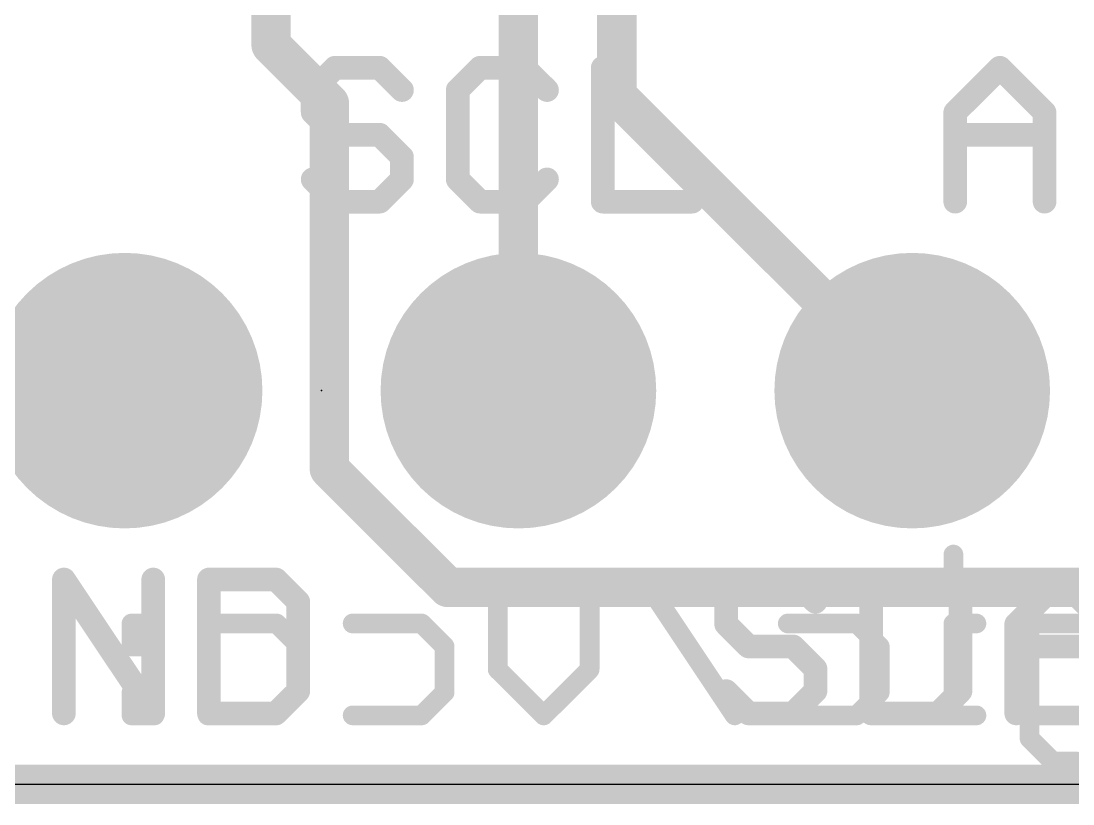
# Model space of a CAD drawing. Extents: x -0.1 to 25.5, y -0.1 to 17.9.
# Drawn here: x 10.76 to 17.55, y -0.13 to 4.92 of the extents above; entities that cross this region are included whole.
import ezdxf

# ---------------------------------------------------------------- set-up
doc = ezdxf.new("R2010")
doc.units = 0
for name, color, linetype in [('1', 12, 'CONTINUOUS'), ('16', 5, 'CONTINUOUS'), ('17', 110, 'CONTINUOUS'), ('20', 53, 'CONTINUOUS'), ('21', 40, 'CONTINUOUS'), ('22', 6, 'CONTINUOUS'), ('23', 40, 'CONTINUOUS')]:
    doc.layers.add(name, color=color, linetype=linetype)

# ---------------------------------------------------------------- blocks, each defined once
blk = doc.blocks.new('ROUNDP')
at = {"const_width": 0.5}
blk.add_lwpolyline([(0, -0.25, 1), (0, 0.25, 1), (0, -0.25)], format="xyb", dxfattribs=at)

msp = doc.modelspace()

# ---------------------------------------------------------------- linework, layer by layer
at = {"layer": '1', "const_width": 0.254}
for points in [[(14.605, 7.366), (14.605, 4.445)], [(12.375, 6.69), (12.375, 4.77)], [(13.97, 6.395), (13.97, 2.54)], [(12.375, 4.77), (12.7508, 4.3942)], [(14.605, 4.445), (16.51, 2.54)], [(12.7508, 4.3942), (12.7508, 2.035)], [(12.7508, 2.035), (13.5158, 1.27)], [(13.5158, 1.27), (18.034, 1.27)], [(25.4, 0), (0, 0)]]:
    msp.add_lwpolyline(points, dxfattribs=at)
at = {"layer": '1', "const_width": 0.127}
for points in [[(12.4199, 4.8149, 1), (12.3301, 4.7251)], [(12.3115, 4.77, 1), (12.4385, 4.77)], [(14.6499, 4.4899, 1), (14.5601, 4.4001)], [(12.8143, 4.3942, 1), (12.6873, 4.3942)], [(12.7059, 4.3493, 1), (12.7957, 4.4391)], [(14.5415, 4.445, 1), (14.6685, 4.445)], [(16.4651, 2.4951, 1), (16.5549, 2.5849)], [(13.9065, 2.54, 1), (14.0335, 2.54)], [(12.7957, 2.0799, 1), (12.7059, 1.9901)], [(12.6873, 2.035, 1), (12.8143, 2.035)], [(13.5158, 1.3335, 1), (13.5158, 1.2065)], [(13.4709, 1.2251, 1), (13.5607, 1.3149)]]:
    msp.add_lwpolyline(points, format="xyb", dxfattribs=at)
at = {"layer": '16', "const_width": 0.254}
for points in [[(13.97, 6.096), (13.97, 2.54)], [(25.4, 0), (0, 0)]]:
    msp.add_lwpolyline(points, dxfattribs=at)
at = {"layer": '16', "const_width": 0.127}
msp.add_lwpolyline([(13.9065, 2.54, 1), (14.0335, 2.54)], format="xyb", dxfattribs=at)
at = {"layer": '20'}
msp.add_line((2.54, 0), (22.86, 0), dxfattribs=at)
at = {"layer": '21', "const_width": 0.1524}
for points in [[(12.787, 4.6235), (12.6429, 4.4795)], [(13.0751, 4.6235), (12.787, 4.6235)], [(13.2191, 4.4795), (13.0751, 4.6235)], [(13.7225, 4.6235), (13.5784, 4.4795)], [(14.0106, 4.6235), (13.7225, 4.6235)], [(14.1547, 4.4795), (14.0106, 4.6235)], [(14.514, 4.6235), (14.514, 3.7592)], [(16.7874, 4.3354), (17.0755, 4.6235)], [(17.0755, 4.6235), (17.3636, 4.3354)], [(12.6429, 4.4795), (12.6429, 4.3354)], [(13.5784, 4.4795), (13.5784, 3.9033)], [(12.6429, 4.3354), (12.787, 4.1914)], [(16.7874, 3.7592), (16.7874, 4.3354)], [(17.3636, 4.3354), (17.3636, 3.7592)], [(12.787, 4.1914), (13.0751, 4.1914)], [(13.0751, 4.1914), (13.2191, 4.0473)], [(16.7874, 4.1914), (17.3636, 4.1914)], [(13.2191, 4.0473), (13.2191, 3.9033)], [(12.787, 3.7592), (12.6429, 3.9033)], [(13.2191, 3.9033), (13.0751, 3.7592)], [(13.5784, 3.9033), (13.7225, 3.7592)], [(14.0106, 3.7592), (14.1547, 3.9033)], [(13.0751, 3.7592), (12.787, 3.7592)], [(13.7225, 3.7592), (14.0106, 3.7592)], [(14.514, 3.7592), (15.0902, 3.7592)], [(11.0384, 0.4572), (11.0384, 1.3215)], [(11.0384, 1.3215), (11.6147, 0.4572)], [(11.6147, 0.4572), (11.6147, 1.3215)], [(11.974, 1.3215), (11.974, 0.4572)], [(12.4061, 1.3215), (11.974, 1.3215)], [(12.5502, 1.1775), (12.4061, 1.3215)], [(15.454, 1.3215), (15.3099, 1.1775)], [(15.7421, 1.3215), (15.454, 1.3215)], [(15.8861, 1.1775), (15.7421, 1.3215)], [(16.2454, 1.3215), (16.2454, 0.4572)], [(16.6776, 1.3215), (16.2454, 1.3215)], [(16.8217, 1.1775), (16.6776, 1.3215)], [(17.181, 1.0334), (17.4691, 1.3215)], [(17.4691, 1.3215), (17.7572, 1.0334)], [(12.5502, 0.6013), (12.5502, 1.1775)], [(15.3099, 1.1775), (15.3099, 1.0334)], [(16.8217, 0.6013), (16.8217, 1.1775)], [(15.3099, 1.0334), (15.454, 0.8894)], [(17.181, 0.4572), (17.181, 1.0334)], [(15.454, 0.8894), (15.7421, 0.8894)], [(15.7421, 0.8894), (15.8861, 0.7453)], [(17.181, 0.8894), (17.7572, 0.8894)], [(15.8861, 0.7453), (15.8861, 0.6013)], [(12.4061, 0.4572), (12.5502, 0.6013)], [(15.454, 0.4572), (15.3099, 0.6013)], [(15.8861, 0.6013), (15.7421, 0.4572)], [(16.6776, 0.4572), (16.8217, 0.6013)], [(11.974, 0.4572), (12.4061, 0.4572)], [(15.7421, 0.4572), (15.454, 0.4572)], [(16.2454, 0.4572), (16.6776, 0.4572)]]:
    msp.add_lwpolyline(points, dxfattribs=at)
at = {"layer": '21', "const_width": 0.0762}
for points in [[(12.787, 4.6616, 1), (12.787, 4.5854)], [(12.8139, 4.5966, 1), (12.76, 4.6505)], [(13.102, 4.6505, 1), (13.0481, 4.5966)], [(13.0751, 4.5854, 1), (13.0751, 4.6616)], [(13.7225, 4.6616, 1), (13.7225, 4.5854)], [(13.7494, 4.5966, 1), (13.6956, 4.6505)], [(14.0376, 4.6505, 1), (13.9837, 4.5966)], [(14.0106, 4.5854, 1), (14.0106, 4.6616)], [(14.5521, 4.6235, 1), (14.4759, 4.6235)], [(17.1025, 4.6505, 1), (17.0486, 4.5966)], [(17.1025, 4.5966, 1), (17.0486, 4.6505)], [(12.681, 4.4795, 1), (12.6048, 4.4795)], [(13.6165, 4.4795, 1), (13.5403, 4.4795)], [(12.616, 4.5064, 1), (12.6699, 4.4525)], [(13.1922, 4.4525, 1), (13.2461, 4.5064)], [(13.5515, 4.5064, 1), (13.6054, 4.4525)], [(14.1277, 4.4525, 1), (14.1816, 4.5064)], [(12.6699, 4.3624, 1), (12.616, 4.3085)], [(16.8255, 4.3354, 1), (16.7493, 4.3354)], [(17.4017, 4.3354, 1), (17.3255, 4.3354)], [(12.6048, 4.3354, 1), (12.681, 4.3354)], [(16.7605, 4.3624, 1), (16.8143, 4.3085)], [(17.3367, 4.3085, 1), (17.3906, 4.3624)], [(12.787, 4.2295, 1), (12.787, 4.1533)], [(12.76, 4.1644, 1), (12.8139, 4.2183)], [(13.102, 4.2183, 1), (13.0481, 4.1644)], [(13.0751, 4.1533, 1), (13.0751, 4.2295)], [(16.7874, 4.2295, 1), (16.7874, 4.1533)], [(17.3636, 4.1533, 1), (17.3636, 4.2295)], [(13.2572, 4.0473, 1), (13.181, 4.0473)], [(13.1922, 4.0204, 1), (13.2461, 4.0743)], [(12.6699, 3.9302, 1), (12.616, 3.8763)], [(13.181, 3.9033, 1), (13.2572, 3.9033)], [(13.2461, 3.8763, 1), (13.1922, 3.9302)], [(13.6054, 3.9302, 1), (13.5515, 3.8763)], [(13.5403, 3.9033, 1), (13.6165, 3.9033)], [(14.1816, 3.8763, 1), (14.1277, 3.9302)], [(12.787, 3.7973, 1), (12.787, 3.7211)], [(12.76, 3.7323, 1), (12.8139, 3.7861)], [(13.0481, 3.7861, 1), (13.102, 3.7323)], [(13.0751, 3.7211, 1), (13.0751, 3.7973)], [(13.7225, 3.7973, 1), (13.7225, 3.7211)], [(13.6956, 3.7323, 1), (13.7494, 3.7861)], [(13.9837, 3.7861, 1), (14.0376, 3.7323)], [(14.0106, 3.7211, 1), (14.0106, 3.7973)], [(14.514, 3.7973, 1), (14.514, 3.7211)], [(15.0902, 3.7211, 1), (15.0902, 3.7973)], [(14.4759, 3.7592, 1), (14.5521, 3.7592)], [(16.7493, 3.7592, 1), (16.8255, 3.7592)], [(17.3255, 3.7592, 1), (17.4017, 3.7592)], [(11.0701, 1.3427, 1), (11.0067, 1.3004)], [(11.0765, 1.3215, 1), (11.0003, 1.3215)], [(11.6528, 1.3215, 1), (11.5766, 1.3215)], [(12.0121, 1.3215, 1), (11.9359, 1.3215)], [(11.974, 1.3596, 1), (11.974, 1.2834)], [(12.4331, 1.3485, 1), (12.3792, 1.2946)], [(12.4061, 1.2834, 1), (12.4061, 1.3596)], [(15.454, 1.3596, 1), (15.454, 1.2834)], [(15.4809, 1.2946, 1), (15.427, 1.3485)], [(15.769, 1.3485, 1), (15.7151, 1.2946)], [(15.7421, 1.2834, 1), (15.7421, 1.3596)], [(16.2835, 1.3215, 1), (16.2073, 1.3215)], [(16.2454, 1.3596, 1), (16.2454, 1.2834)], [(16.7046, 1.3485, 1), (16.6507, 1.2946)], [(16.6776, 1.2834, 1), (16.6776, 1.3596)], [(17.496, 1.3485, 1), (17.4421, 1.2946)], [(17.496, 1.2946, 1), (17.4421, 1.3485)], [(12.5883, 1.1775, 1), (12.5121, 1.1775)], [(12.5232, 1.1505, 1), (12.5771, 1.2044)], [(15.348, 1.1775, 1), (15.2718, 1.1775)], [(15.283, 1.2044, 1), (15.3369, 1.1505)], [(15.8592, 1.1505, 1), (15.9131, 1.2044)], [(16.8598, 1.1775, 1), (16.7836, 1.1775)], [(16.7947, 1.1505, 1), (16.8486, 1.2044)], [(15.3369, 1.0604, 1), (15.283, 1.0065)], [(17.154, 1.0604, 1), (17.2079, 1.0065)], [(17.2191, 1.0334, 1), (17.1429, 1.0334)], [(15.2718, 1.0334, 1), (15.348, 1.0334)], [(15.454, 0.9275, 1), (15.454, 0.8513)], [(15.427, 0.8624, 1), (15.4809, 0.9163)], [(15.769, 0.9163, 1), (15.7151, 0.8624)], [(15.7421, 0.8513, 1), (15.7421, 0.9275)], [(17.181, 0.9275, 1), (17.181, 0.8513)], [(15.9242, 0.7453, 1), (15.848, 0.7453)], [(15.8592, 0.7184, 1), (15.9131, 0.7723)], [(12.5121, 0.6013, 1), (12.5883, 0.6013)], [(12.5771, 0.5743, 1), (12.5232, 0.6282)], [(15.3369, 0.6282, 1), (15.283, 0.5743)], [(15.848, 0.6013, 1), (15.9242, 0.6013)], [(15.9131, 0.5743, 1), (15.8592, 0.6282)], [(16.7836, 0.6013, 1), (16.8598, 0.6013)], [(16.8486, 0.5743, 1), (16.7947, 0.6282)], [(11.0003, 0.4572, 1), (11.0765, 0.4572)], [(11.5766, 0.4572, 1), (11.6528, 0.4572)], [(11.583, 0.4361, 1), (11.6464, 0.4783)], [(11.974, 0.4953, 1), (11.974, 0.4191)], [(11.9359, 0.4572, 1), (12.0121, 0.4572)], [(12.3792, 0.4841, 1), (12.4331, 0.4303)], [(12.4061, 0.4191, 1), (12.4061, 0.4953)], [(15.454, 0.4953, 1), (15.454, 0.4191)], [(15.427, 0.4303, 1), (15.4809, 0.4841)], [(15.7151, 0.4841, 1), (15.769, 0.4303)], [(15.7421, 0.4191, 1), (15.7421, 0.4953)], [(16.2454, 0.4953, 1), (16.2454, 0.4191)], [(16.2073, 0.4572, 1), (16.2835, 0.4572)], [(16.6507, 0.4841, 1), (16.7046, 0.4303)], [(16.6776, 0.4191, 1), (16.6776, 0.4953)], [(17.1429, 0.4572, 1), (17.2191, 0.4572)]]:
    msp.add_lwpolyline(points, format="xyb", dxfattribs=at)
at = {"layer": '22', "const_width": 0.127}
for points in [[(16.776, 1.4826), (16.776, 1.3343)], [(13.8364, 0.7411), (13.8364, 1.3343)], [(14.4296, 1.3343), (14.4296, 0.7411)], [(15.3651, 0.4445), (14.7719, 1.3343)], [(11.623, 1.0377), (11.4747, 1.0377)], [(11.4747, 1.0377), (11.4747, 0.8894)], [(11.623, 0.8894), (11.623, 1.0377)], [(11.9654, 1.0377), (12.4103, 1.0377)], [(12.4103, 1.0377), (12.5585, 0.8894)], [(12.9009, 1.0377), (13.3458, 1.0377)], [(13.3458, 1.0377), (13.4941, 0.8894)], [(15.7075, 1.0377), (16.1523, 1.0377)], [(16.1523, 1.0377), (16.3006, 0.8894)], [(16.9243, 1.0377), (16.776, 1.0377)], [(16.776, 1.0377), (16.776, 0.4445)], [(17.2666, 0.2962), (17.2666, 1.0377)], [(17.2666, 1.0377), (17.7115, 1.0377)], [(11.4747, 0.8894), (11.623, 0.8894)], [(12.5585, 0.8894), (12.5585, 0.5928)], [(13.4941, 0.8894), (13.4941, 0.5928)], [(16.3006, 0.8894), (16.3006, 0.5928)], [(14.133, 0.4445), (13.8364, 0.7411)], [(14.4296, 0.7411), (14.133, 0.4445)], [(11.623, 0.5928), (11.4747, 0.5928)], [(11.4747, 0.5928), (11.4747, 0.4445)], [(11.623, 0.4445), (11.623, 0.5928)], [(12.5585, 0.5928), (12.4103, 0.4445)], [(13.4941, 0.5928), (13.3458, 0.4445)], [(16.3006, 0.5928), (16.1523, 0.4445)], [(11.4747, 0.4445), (11.623, 0.4445)], [(12.4103, 0.4445), (11.9654, 0.4445)], [(13.3458, 0.4445), (12.9009, 0.4445)], [(16.1523, 0.4445), (15.7075, 0.4445)], [(16.9243, 0.4445), (16.6277, 0.4445)], [(17.7115, 0.4445), (17.2666, 0.4445)], [(17.4149, 0.1479), (17.2666, 0.2962)], [(17.5632, 0.1479), (17.4149, 0.1479)]]:
    msp.add_lwpolyline(points, dxfattribs=at)
at = {"layer": '22', "const_width": 0.0635}
for points in [[(16.8078, 1.4826, 1), (16.7443, 1.4826)], [(13.8682, 1.3343, 1), (13.8047, 1.3343)], [(14.4613, 1.3343, 1), (14.3978, 1.3343)], [(14.7983, 1.3519, 1), (14.7455, 1.3166)], [(16.7443, 1.3343, 1), (16.8078, 1.3343)], [(11.5065, 1.0377, 1), (11.443, 1.0377)], [(11.4747, 1.0694, 1), (11.4747, 1.0059)], [(11.6548, 1.0377, 1), (11.5913, 1.0377)], [(11.623, 1.0059, 1), (11.623, 1.0694)], [(11.9654, 1.0694, 1), (11.9654, 1.0059)], [(12.4327, 1.0601, 1), (12.3878, 1.0152)], [(12.4103, 1.0059, 1), (12.4103, 1.0694)], [(12.9009, 1.0694, 1), (12.9009, 1.0059)], [(13.3682, 1.0601, 1), (13.3233, 1.0152)], [(13.3458, 1.0059, 1), (13.3458, 1.0694)], [(15.7075, 1.0694, 1), (15.7075, 1.0059)], [(16.1748, 1.0601, 1), (16.1299, 1.0152)], [(16.1523, 1.0059, 1), (16.1523, 1.0694)], [(16.8078, 1.0377, 1), (16.7443, 1.0377)], [(16.776, 1.0694, 1), (16.776, 1.0059)], [(16.9243, 1.0059, 1), (16.9243, 1.0694)], [(17.2984, 1.0377, 1), (17.2349, 1.0377)], [(17.2666, 1.0694, 1), (17.2666, 1.0059)], [(11.4747, 0.9211, 1), (11.4747, 0.8576)], [(11.623, 0.8576, 1), (11.623, 0.9211)], [(12.5903, 0.8894, 1), (12.5268, 0.8894)], [(13.5258, 0.8894, 1), (13.4623, 0.8894)], [(16.3324, 0.8894, 1), (16.2689, 0.8894)], [(11.443, 0.8894, 1), (11.5065, 0.8894)], [(11.5913, 0.8894, 1), (11.6548, 0.8894)], [(12.5361, 0.8669, 1), (12.581, 0.9118)], [(13.4716, 0.8669, 1), (13.5165, 0.9118)], [(16.2782, 0.8669, 1), (16.3231, 0.9118)], [(13.8047, 0.7411, 1), (13.8682, 0.7411)], [(13.8589, 0.7635, 1), (13.814, 0.7186)], [(14.3978, 0.7411, 1), (14.4613, 0.7411)], [(14.452, 0.7186, 1), (14.4071, 0.7635)], [(11.5065, 0.5928, 1), (11.443, 0.5928)], [(11.4747, 0.6245, 1), (11.4747, 0.561)], [(11.6548, 0.5928, 1), (11.5913, 0.5928)], [(11.623, 0.561, 1), (11.623, 0.6245)], [(12.5268, 0.5928, 1), (12.5903, 0.5928)], [(12.581, 0.5703, 1), (12.5361, 0.6152)], [(13.4623, 0.5928, 1), (13.5258, 0.5928)], [(13.5165, 0.5703, 1), (13.4716, 0.6152)], [(16.2689, 0.5928, 1), (16.3324, 0.5928)], [(16.3231, 0.5703, 1), (16.2782, 0.6152)], [(11.4747, 0.4763, 1), (11.4747, 0.4128)], [(11.443, 0.4445, 1), (11.5065, 0.4445)], [(11.5913, 0.4445, 1), (11.6548, 0.4445)], [(11.623, 0.4128, 1), (11.623, 0.4763)], [(11.9654, 0.4763, 1), (11.9654, 0.4128)], [(12.3878, 0.467, 1), (12.4327, 0.422)], [(12.4103, 0.4128, 1), (12.4103, 0.4763)], [(12.9009, 0.4763, 1), (12.9009, 0.4128)], [(13.3233, 0.467, 1), (13.3682, 0.422)], [(13.3458, 0.4128, 1), (13.3458, 0.4763)], [(14.1105, 0.467, 1), (14.1555, 0.422)], [(14.1105, 0.422, 1), (14.1555, 0.467)], [(15.3387, 0.4269, 1), (15.3915, 0.4621)], [(15.7075, 0.4763, 1), (15.7075, 0.4128)], [(16.1299, 0.467, 1), (16.1748, 0.422)], [(16.1523, 0.4128, 1), (16.1523, 0.4763)], [(16.6277, 0.4763, 1), (16.6277, 0.4128)], [(16.7443, 0.4445, 1), (16.8078, 0.4445)], [(16.9243, 0.4128, 1), (16.9243, 0.4763)], [(17.2666, 0.4763, 1), (17.2666, 0.4128)], [(17.2891, 0.3187, 1), (17.2442, 0.2738)], [(17.2349, 0.2962, 1), (17.2984, 0.2962)], [(17.4149, 0.1797, 1), (17.4149, 0.1162)], [(17.5632, 0.1162, 1), (17.5632, 0.1797)], [(17.3925, 0.1255, 1), (17.4374, 0.1704)]]:
    msp.add_lwpolyline(points, format="xyb", dxfattribs=at)
at = {"layer": '23'}
msp.add_point((12.7, 2.54), dxfattribs=at)

# ---------------------------------------------------------------- block references
at = {"layer": '17', "xscale": 1.778, "yscale": 1.778, "rotation": 90}
for p in [(11.43, 2.54), (11.43, 2.54), (13.97, 2.54), (13.97, 2.54), (16.51, 2.54), (16.51, 2.54)]:
    msp.add_blockref('ROUNDP', p, dxfattribs=at)

doc.saveas('drawing.dxf')
